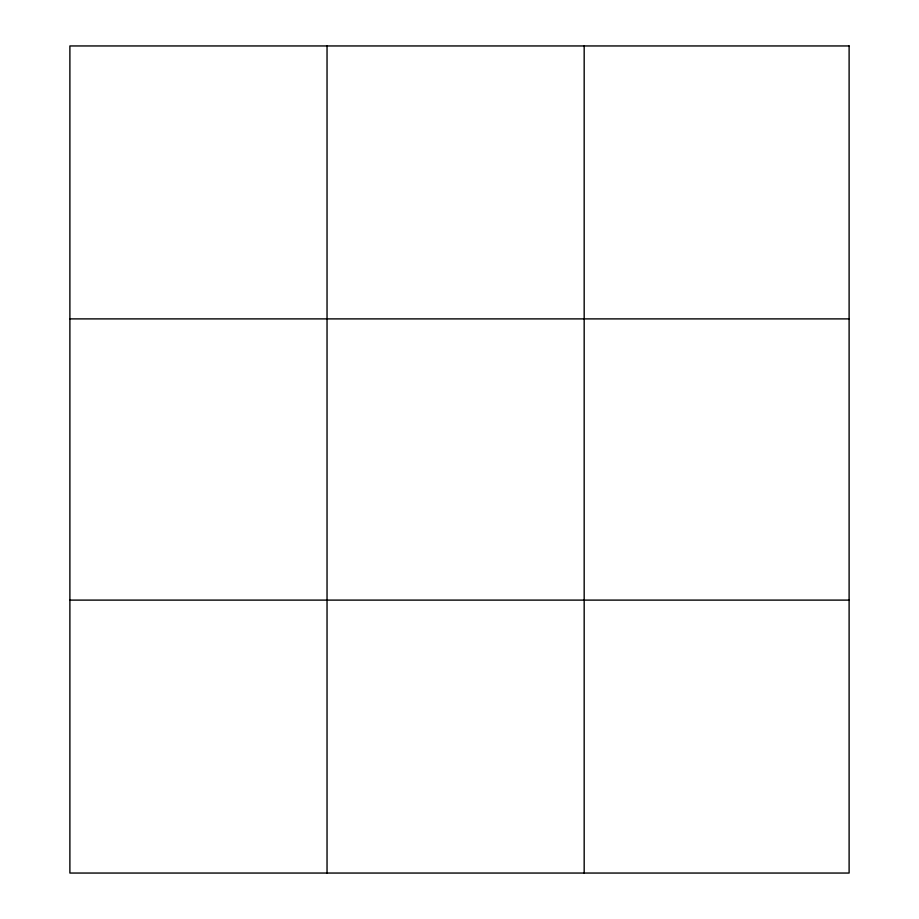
<?xml version="1.0" encoding="UTF-8"?>
<svg xmlns="http://www.w3.org/2000/svg" width="919" height="919" viewBox="0 0 919 919"><rect width="100%" height="100%" fill="white"/><g stroke="black" fill="none" stroke-linecap="round" stroke-linejoin="round"><path stroke-width="1.38" d="M327.038 45.95L327.038 873.05M584.174 45.95L584.174 873.05M69.89 318.893L849.11 318.893M69.89 600.107L849.11 600.107M849.11 45.95L849.11 873.05L69.89 873.05L69.89 45.95L849.11 45.95"/></g></svg>
